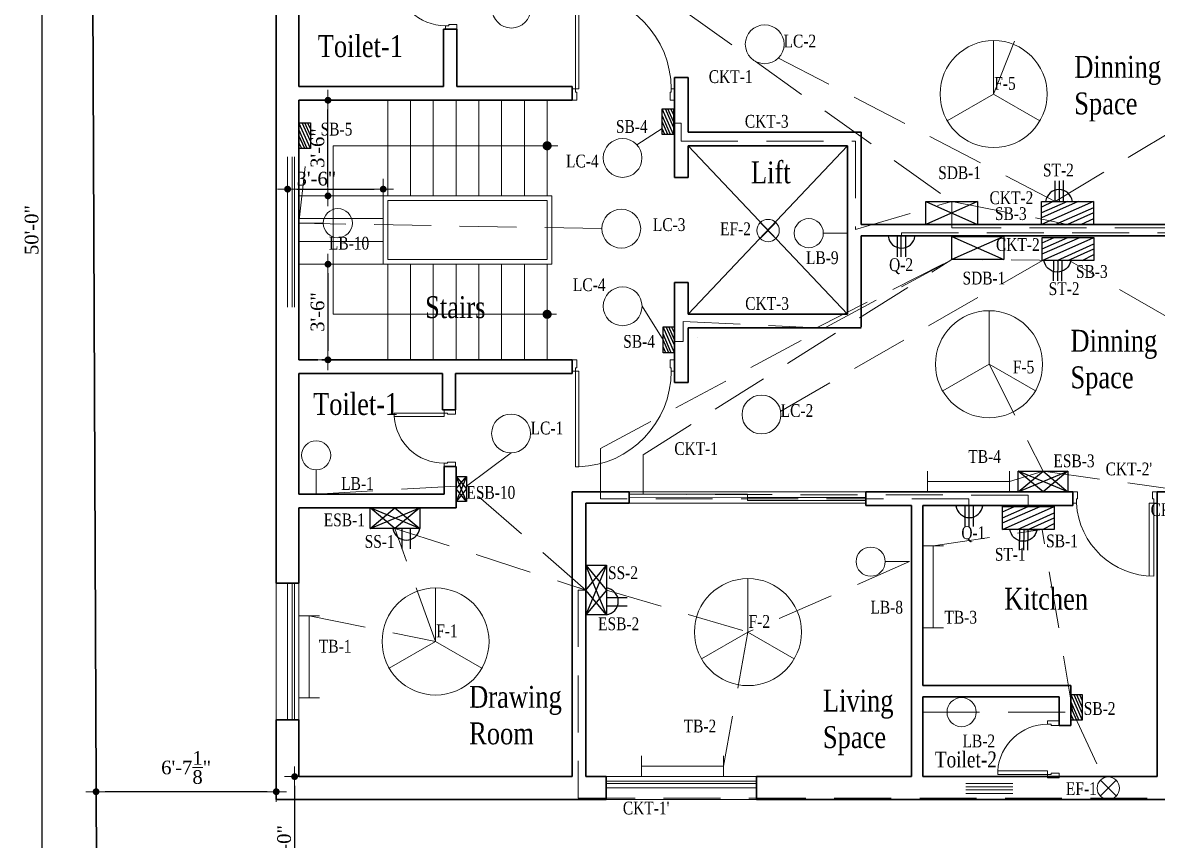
# Model space of a CAD drawing. Header units: inches. Extents: x -13742749 to 88736, y -40897 to 32194776.
# Drawn here: x 48466.7 to 48965.1, y 26287124 to 26287483 of the extents above; entities that cross this region are included whole.
import ezdxf

# ---------------------------------------------------------------- set-up
doc = ezdxf.new("R2010")
doc.units = ezdxf.units.IN
doc.header["$LTSCALE"] = 10
doc.header["$MEASUREMENT"] = 0
doc.linetypes.add('ACAD_ISO04W100', pattern=[30, 24, -3, 0, -3])
doc.linetypes.add('HIDDEN', pattern=[0.375, 0.25, -0.125])
doc.layers.get('0').update_dxf_attribs({"color": 123})
for name, color, linetype, lineweight in [('Column', 7, 'Continuous', 35), ('Conduit (Mine)', 230, 'HIDDEN', 13), ('Conduit Generator (mine)', 134, 'HIDDEN', 13), ('DIM', 4, 'Continuous', 0), ('DIMENSION_MY', 7, 'Continuous', 13), ('DOOR', 41, 'Continuous', 9), ('Fan (mine)', 210, 'Continuous', 13), ('Light (mine)', 80, 'Continuous', 13), ('RAIL', 182, 'Continuous', 13), ('Stair', 8, 'Continuous', 13), ('Text_My', 7, 'Continuous', 13), ('Text_SUBD', 7, 'Continuous', 13), ('VOID', 8, 'Continuous', 9), ('Wall', 7, 'Continuous', 35), ('WIN', 4, 'Continuous', 13), ('WIN-1', 8, 'Continuous', 13), ('WIN1', 8, 'Continuous', 9)]:
    doc.layers.add(name, color=color, linetype=linetype, lineweight=lineweight)
doc.layers.add('Site', color=7, linetype='ACAD_ISO04W100', lineweight=30, true_color=0x004961)
doc.layers.add('Switchboard and Socket (mine)', color=41, linetype='Continuous')
doc.layers.get('0').off()
doc.styles.get("Standard").update_dxf_attribs({"font": 'times.ttf', "width": 0.8})
doc.styles.add('STYLE3', font='times.ttf')
doc.dimstyles.new('1_8', dxfattribs={"dimtxt": 6, "dimasz": 4, "dimexe": 0.18, "dimexo": 0.0625, "dimgap": 0.125, "dimtad": 0, "dimdec": 4, "dimrnd": 0.125, "dimzin": 3, "dimdsep": 46, "dimlunit": 4, "dimtxsty": 'STYLE3', "dimblk": 'D', "dimcen": 4, "dimse1": 1, "dimse2": 1, "dimclrt": 7, "dimadec": 0, "dimazin": 0, "dimtfac": 1, "dimtdec": 4, "dimtix": 1, "dimtmove": 0, "dimatfit": 3, "dimldrblk": 'OPEN90', "dimfxl": 1, "dimtvp": 0.75, "dimtolj": 1, "dimtzin": 0, "dimarcsym": 0})
doc.dimstyles.new('Copy 1_8', dxfattribs={"dimtxt": 12, "dimasz": 4, "dimexe": 0.18, "dimexo": 0.0625, "dimgap": 0.125, "dimtad": 0, "dimdec": 4, "dimrnd": 0.125, "dimzin": 3, "dimdsep": 46, "dimlunit": 4, "dimtxsty": 'STYLE3', "dimblk": 'ARCHTICK', "dimcen": 4, "dimse1": 1, "dimse2": 1, "dimclrt": 7, "dimadec": 0, "dimazin": 0, "dimtfac": 1, "dimtdec": 4, "dimtix": 1, "dimtmove": 0, "dimatfit": 3, "dimldrblk": 'OPEN90', "dimfxl": 1, "dimtvp": 0.75, "dimtolj": 1, "dimtzin": 0, "dimarcsym": 0})

# ---------------------------------------------------------------- blocks, each defined once
blk = doc.blocks.new('D')
at = {"layer": 'DIM'}
for q in [(-1.125, 0), (0, 1.125), (1.125, 0), (0, -1.125)]:
    blk.add_line((0, 0), q, dxfattribs=at)
at = {"layer": 'DIM', "color": 6, "const_width": 0.375}
blk.add_lwpolyline([(-0.1875, 0, 1), (0.1875, 0, 1)], format="xyb", close=True, dxfattribs=at)
blk = doc.blocks.new('*D405')
at = {"layer": 'DIM', "color": 0, "linetype": 'ByBlock', "lineweight": -2}
blk.add_line((48475.21, 26287095.99), (48475.21, 26287687.99), dxfattribs=at)
at = {"layer": 'DIM', "color": 0, "linetype": 'ByBlock', "lineweight": -2, "xscale": 4, "yscale": 4, "zscale": 4}
for p, rotation in [((48475.21, 26287691.99), 90), ((48475.21, 26287091.99), 270)]:
    blk.add_blockref('D', p, dxfattribs=dict(at, rotation=rotation))
at = {"layer": 'DIM', "color": 7, "linetype": 'ByBlock', "insert": (48470.63, 26287391.99), "char_height": 6, "attachment_point": 5, "rotation": 90, "style": 'STYLE3'}
blk.add_mtext('\\A1;50\'-0"', dxfattribs=at)
blk = doc.blocks.new('_Open90')
at = {"layer": 'DIM', "color": 0, "lineweight": -2}
for p, q in [((0, 0), (-1, 0)), ((-0.5, 0.5), (0, 0)), ((0, 0), (-0.5, -0.5))]:
    blk.add_line(p, q, dxfattribs=at)
blk = doc.blocks.new('D-45')
for points in [[(-1.5, 46.97), (-3, 46.97), (-3, 5), (-1.5, 5)], [(-45, 5), (-45, 0), (-43, 0), (-43, 3.5), (-43.5, 3.5), (-43.5, 5)], [(0, 5), (0, 0), (-2, 0), (-2, 3.5), (-1.5, 3.5), (-1.5, 5)]]:
    blk.add_lwpolyline(points, close=True)
blk.add_arc((-1.5, 5), 42, 92.0467, 180)
blk = doc.blocks.new('D-25')
for points in [[(5, 25), (0, 25), (0, 23), (3.5, 23), (3.5, 23.5), (5, 23.5)], [(5, 0), (0, 0), (0, 2), (3.5, 2), (3.5, 1.5), (5, 1.5)], [(26.95, 1.5), (26.95, 3), (5, 3), (5, 1.5)]]:
    blk.add_lwpolyline(points, close=True)
blk.add_arc((5, 1.5), 22, 3.9096, 90)
blk = doc.blocks.new('D-S')
at = {"layer": 'DOOR', "linetype": 'Continuous'}
for p, q in [((1.5, 5), (1.5, 37)), ((3.5, 36.93), (3.5, 5)), ((3.5, 5), (1.5, 5))]:
    blk.add_line(p, q, dxfattribs=at)
at = {"layer": 'DOOR'}
for points in [[(2, 3), (2, 0), (0, 0), (0, 5), (1.5, 5), (1.5, 3)], [(35, 3), (35, 0), (37, 0), (37, 5), (35.5, 5), (35.5, 3)]]:
    blk.add_lwpolyline(points, close=True, dxfattribs=at)
blk.add_arc((1.46, 2.89), 34.11, 3.5436, 89.9278, dxfattribs=at)
blk = doc.blocks.new('*D454')
at = {"layer": 'DIM', "color": 0, "linetype": 'ByBlock', "lineweight": -2}
blk.add_line((48574.07, 26287145.36), (48502.93, 26287145.36), dxfattribs=at)
at = {"layer": 'DIM', "color": 0, "linetype": 'ByBlock', "lineweight": -2, "xscale": 4, "yscale": 4, "zscale": 4, "rotation": 180}
blk.add_blockref('D', (48498.93, 26287145.36), dxfattribs=at)
at = {"layer": 'DIM', "color": 0, "linetype": 'ByBlock', "lineweight": -2, "xscale": 4, "yscale": 4, "zscale": 4}
blk.add_blockref('D', (48578.07, 26287145.36), dxfattribs=at)
at = {"layer": 'DIM', "color": 7, "linetype": 'ByBlock', "insert": (48538.5, 26287156), "char_height": 6, "attachment_point": 5, "style": 'STYLE3'}
blk.add_mtext('\\A1;6\'-7{\\H1.000000x;\\S1/8;}"', dxfattribs=at)
blk = doc.blocks.new('*D455')
at = {"layer": 'DIM', "color": 0, "linetype": 'ByBlock', "lineweight": -2}
blk.add_line((48586.15, 26287147.99), (48586.15, 26287095.99), dxfattribs=at)
at = {"layer": 'DIM', "color": 0, "linetype": 'ByBlock', "lineweight": -2, "xscale": 4, "yscale": 4, "zscale": 4}
for p, rotation in [((48586.15, 26287151.99), 90), ((48586.15, 26287091.99), 270)]:
    blk.add_blockref('D', p, dxfattribs=dict(at, rotation=rotation))
at = {"layer": 'DIM', "color": 7, "linetype": 'ByBlock', "insert": (48581.57, 26287121.99), "char_height": 6, "attachment_point": 5, "rotation": 90, "style": 'STYLE3'}
blk.add_mtext('\\A1;5\'-0"', dxfattribs=at)
blk = doc.blocks.new('*D408')
at = {"layer": 'DIM', "color": 0, "linetype": 'ByBlock', "lineweight": -2}
blk.add_line((48587.07, 26287409.96), (48621.07, 26287409.96), dxfattribs=at)
at = {"layer": 'DIM', "color": 0, "linetype": 'ByBlock', "lineweight": -2, "xscale": 4, "yscale": 4, "zscale": 4, "rotation": 180}
blk.add_blockref('D', (48583.07, 26287409.96), dxfattribs=at)
at = {"layer": 'DIM', "color": 0, "linetype": 'ByBlock', "lineweight": -2, "xscale": 4, "yscale": 4, "zscale": 4}
blk.add_blockref('D', (48625.07, 26287409.96), dxfattribs=at)
at = {"layer": 'DIM', "color": 7, "linetype": 'ByBlock', "insert": (48595.7, 26287414.53), "char_height": 6, "attachment_point": 5, "style": 'STYLE3'}
blk.add_mtext('\\A1;3\'-6"', dxfattribs=at)
blk = doc.blocks.new('*D461')
at = {"layer": 'DIM', "color": 0, "linetype": 'ByBlock', "lineweight": -2}
blk.add_line((48600.8, 26287411), (48600.8, 26287445), dxfattribs=at)
at = {"layer": 'DIM', "color": 0, "linetype": 'ByBlock', "lineweight": -2, "xscale": 4, "yscale": 4, "zscale": 4}
for p, rotation in [((48600.8, 26287449), 90), ((48600.8, 26287407), 270)]:
    blk.add_blockref('D', p, dxfattribs=dict(at, rotation=rotation))
at = {"layer": 'DIM', "color": 7, "linetype": 'ByBlock', "insert": (48596.22, 26287428), "char_height": 6, "attachment_point": 5, "rotation": 90, "style": 'STYLE3'}
blk.add_mtext('\\A1;3\'-6"', dxfattribs=at)
blk = doc.blocks.new('*D409')
at = {"layer": 'DIM', "color": 0, "linetype": 'ByBlock', "lineweight": -2}
blk.add_line((48600.8, 26287373), (48600.8, 26287339), dxfattribs=at)
at = {"layer": 'DIM', "color": 0, "linetype": 'ByBlock', "lineweight": -2, "xscale": 4, "yscale": 4, "zscale": 4}
for p, rotation in [((48600.8, 26287377), 90), ((48600.8, 26287335), 270)]:
    blk.add_blockref('D', p, dxfattribs=dict(at, rotation=rotation))
at = {"layer": 'DIM', "color": 7, "linetype": 'ByBlock', "insert": (48596.22, 26287356), "char_height": 6, "attachment_point": 5, "rotation": 90, "style": 'STYLE3'}
blk.add_mtext('\\A1;3\'-6"', dxfattribs=at)
blk = doc.blocks.new('Ceiling Fan Small')
at = {"layer": 'Fan (mine)', "linetype": 'ByBlock', "ltscale": 10}
for p in [(7040.4, -35394.14), (7020.04, -35429.39), (7060.75, -35429.39)]:
    blk.add_line(p, (7040.4, -35417.64), dxfattribs=at)
blk.add_circle((7040.4, -35417.64), 23.5, dxfattribs=at)
blk.add_circle((7040.4, -35417.64), 23.5, dxfattribs=at)
blk.add_circle((7040.4, -35417.64), 23.5, dxfattribs=at)
blk = doc.blocks.new('Tube Light')
at = {"layer": 'Light (mine)', "linetype": 'Continuous'}
for p, q in [((-36, 4.54), (-36, -4.54)), ((0, 0), (-36, 0)), ((0, 4.54), (0, -4.54))]:
    blk.add_line(p, q, dxfattribs=at)
blk = doc.blocks.new('Ceiling light')
at = {"layer": 'Light (mine)', "linetype": 'ByBlock'}
blk.add_circle((0, 8.53), 8.53, dxfattribs=at)
blk = doc.blocks.new('Bulb')
at = {"layer": 'Light (mine)', "linetype": 'Continuous'}
blk.add_line((-9.96, -5.31), (-20.64, -5.31), dxfattribs=at)
blk.add_circle((-3.57, -5.31), 6.4, dxfattribs=at)
blk = doc.blocks.new('Exhaust_Fan_new')
at = {"layer": 'Fan (mine)', "linetype": 'ByBlock', "ltscale": 10}
for p, q in [((-3.46, 3.46), (3.46, -3.46)), ((3.46, 3.46), (-3.46, -3.46))]:
    blk.add_line(p, q, dxfattribs=at)
blk.add_circle((0, 0), 4.9, dxfattribs=at)
blk = doc.blocks.new('2 Pin')
at = {"layer": 'Switchboard and Socket (mine)', "linetype": 'Continuous', "ltscale": 10}
for p, q in [((-7.33, 0), (-7.33, 18.1)), ((0, 0), (0, 18.2)), ((-15.79, 0), (7.81, 0))]:
    blk.add_line(p, q, dxfattribs=at)
blk.add_arc((-3.99, -1.56), 11.9, 7.53177, 172.46823, dxfattribs=at)
blk = doc.blocks.new('3- Pic')
at = {"layer": 'Switchboard and Socket (mine)', "linetype": 'ByBlock'}
blk.add_blockref('2 Pin', (7.33, 0), dxfattribs=at)
blk = doc.blocks.new('3- Pin')
at = {"layer": 'Switchboard and Socket (mine)', "linetype": 'Continuous', "ltscale": 10}
blk.add_line((-10.27, -3.47), (-10.27, 14.63), dxfattribs=at)
at = {"layer": 'Switchboard and Socket (mine)', "linetype": 'Continuous'}
blk.add_blockref('3- Pic', (-14.13, -3.47), dxfattribs=at)
blk = doc.blocks.new('switch board')
at = {"layer": 'Switchboard and Socket (mine)', "linetype": 'Continuous'}
for p, q in [((-16.63, -10.09), (6.09, 0)), ((-16.63, -5.05), (-5.27, 0)), ((-16.63, -7.26), (0, 0)), ((-16.63, -2.38), (-11.29, 0)), ((-10.02, -10.09), (6.09, -2.84)), ((-5.27, -10.09), (6.09, -5.05)), ((0.97, -10.09), (6.09, -7.56))]:
    blk.add_line(p, q, dxfattribs=at)
blk.add_lwpolyline([(-16.63, 0), (6.09, 0), (6.09, -10.09), (-16.63, -10.09)], close=True, dxfattribs=at)
blk = doc.blocks.new('Emergency')
at = {"layer": 'Switchboard and Socket (mine)', "linetype": 'Continuous', "ltscale": 10}
for p, q in [((-10.9, 0), (0, 9.07)), ((0, 0), (-10.9, 9.07)), ((-10.9, 0), (10.9, 9.07)), ((10.9, 0), (-10.9, 9.07)), ((0, 9.07), (10.9, 0)), ((10.9, 9.07), (0, 0))]:
    blk.add_line(p, q, dxfattribs=at)
blk.add_lwpolyline([(-10.9, 9.07), (10.9, 9.07), (10.9, 0), (-10.9, 0)], close=True, dxfattribs=at)
blk = doc.blocks.new('Main Distribution Board')
at = {"layer": 'Switchboard and Socket (mine)', "linetype": 'ByBlock'}
for p, q in [((-11.36, 0), (11.36, -10.09)), ((11.36, 0), (-11.36, -10.09))]:
    blk.add_line(p, q, dxfattribs=at)
blk.add_lwpolyline([(-11.36, 0), (11.36, 0), (11.36, -10.09), (-11.36, -10.09)], close=True, dxfattribs=at)
blk = doc.blocks.new('_ArchTick')
at = {"color": 0, "linetype": 'ByBlock', "const_width": 0.15}
blk.add_lwpolyline([(-0.5, -0.5), (0.5, 0.5)], dxfattribs=at)
blk = doc.blocks.new('*D428')
at = {"layer": 'DIMENSION_MY', "color": 0, "lineweight": -2, "ltscale": 10}
blk.add_line((49291.07, 26287041.44), (48585.7, 26287041.44), dxfattribs=at)
at = {"layer": 'DIMENSION_MY', "color": 0, "lineweight": -2, "ltscale": 10, "xscale": 4, "yscale": 4, "zscale": 4, "rotation": 180}
blk.add_blockref('_ArchTick', (48585.7, 26287041.44), dxfattribs=at)
at = {"layer": 'DIMENSION_MY', "color": 0, "lineweight": -2, "ltscale": 10, "xscale": 4, "yscale": 4, "zscale": 4}
blk.add_blockref('_ArchTick', (49291.07, 26287041.44), dxfattribs=at)
at = {"layer": 'DIMENSION_MY', "color": 7, "ltscale": 10, "insert": (48938.38, 26287062.9), "char_height": 12, "attachment_point": 5, "style": 'STYLE3'}
blk.add_mtext('\\A1;58\'-9{\\H1.000000x;\\S3/8;}"', dxfattribs=at)

msp = doc.modelspace()

# ---------------------------------------------------------------- linework, layer by layer
at = {"layer": 'Column', "linetype": 'ByBlock'}
for p, q in [((48829.06717, 26287355.00166), (48829.06717, 26287429.00166)), ((48829.06717, 26287429.00166), (48829.06717, 26287357.50166)), ((48835.06717, 26287429.00166), (48835.06717, 26287394.50166)), ((48835.06717, 26287389.50166), (48835.06717, 26287357.50166))]:
    msp.add_line(p, q, dxfattribs=at)
at = {"layer": 'Column', "linetype": 'ByBlock', "ltscale": 10}
for p, q in [((48578.06717, 26287271.00166), (48578.06717, 26287325.00166)), ((48588.06717, 26287276.00166), (48588.06717, 26287325.00166)), ((48588.06717, 26287266.00166), (48588.06717, 26287270.00166)), ((48862.06717, 26287186.98996), (48862.06717, 26287151.98996)), ((48613.06717, 26287151.98997), (48685.06717, 26287151.98997)), ((48613.06717, 26287141.98997), (48685.06717, 26287141.98997)), ((48844.06717, 26287141.98996), (48882.06717, 26287141.98996))]:
    msp.add_line(p, q, dxfattribs=at)
at = {"layer": 'Column', "linetype": 'ByBlock'}
for points in [[(48578.06717, 26287449.00166), (48578.06717, 26287449.00166), (48578.06717, 26287459.00166)], [(48578.06717, 26287325.00166), (48578.06717, 26287335.00166)], [(48598.06717, 26287141.98997), (48578.06717, 26287141.98997), (48578.06717, 26287151.98997)], [(48794.06717, 26287151.98996), (48814.06717, 26287151.98996)], [(48814.06717, 26287141.98996), (48794.06717, 26287141.98997)]]:
    msp.add_lwpolyline(points, dxfattribs=at)
at = {"layer": 'Conduit (Mine)', "linetype": 'HIDDEN', "ltscale": 10}
for p, q in [((48727.36656, 26287509.58795), (48874.81624, 26287404.59357)), ((48798.65228, 26287467.52147), (48920.21016, 26287404.59362)), ((48920.21016, 26287404.59362), (48997.64106, 26287451.02197)), ((48753.06717, 26287439.00166), (48755.90895, 26287439.00166)), ((48755.90895, 26287439.00166), (48755.90895, 26287430.9839)), ((48736.50449, 26287429.42889), (48747.60629, 26287436.5905)), ((48755.90895, 26287430.9839), (48832.53706, 26287430.9839)), ((48832.53706, 26287430.9839), (48832.53706, 26287392.18745)), ((48588.06717, 26287395.01084), (48591.69569, 26287427.76138)), ((48832.53706, 26287392.18745), (48874.81624, 26287404.59357)), ((48874.81624, 26287392.93184), (48874.81624, 26287404.59357)), ((48874.81624, 26287404.59357), (48925.6734, 26287394.50166)), ((48721.11008, 26287392.60384), (48588.06717, 26287395.01084)), ((49159.01141, 26287392.93184), (48874.81624, 26287392.93184)), ((48720.56717, 26287296.11684), (48874.91777, 26287379.07698)), ((48739.27671, 26287293.21438), (48874.91777, 26287379.07698)), ((48799.66586, 26287312.44131), (48914.63291, 26287378.63106)), ((48815.40872, 26287349.00166), (48874.9182, 26287379.07735)), ((48925.86128, 26287378.68944), (48874.91777, 26287379.07698)), ((49002.78466, 26287334.8553), (48926.43459, 26287378.63106)), ((48738.77213, 26287358.51139), (48747.97859, 26287343.79003)), ((48756.90326, 26287343.11171), (48756.90326, 26287351.86688)), ((48756.90326, 26287351.86688), (48815.40872, 26287349.00166)), ((48753.06717, 26287343.11171), (48753.06717, 26287343.11171)), ((48753.06717, 26287343.11171), (48756.90326, 26287343.11171)), ((48720.56717, 26287273.89525), (48720.56717, 26287296.11684)), ((48739.27671, 26287275.94387), (48739.27671, 26287293.21438)), ((48908.41083, 26287275.5728), (48739.27671, 26287275.94387)), ((48908.41083, 26287270.641), (48908.41083, 26287275.5728)), ((48882.29108, 26287273.89525), (48720.56717, 26287273.89525)), ((48882.29108, 26287270.89425), (48882.29108, 26287273.89525)), ((48866.60889, 26287253.26584), (48914.54058, 26287260.49641)), ((48928.00465, 26287180.29042), (48914.54058, 26287260.49641)), ((48862.06727, 26287180.29042), (48928.00465, 26287180.29042)), ((48928.00465, 26287180.29042), (48943.57432, 26287146.93174))]:
    msp.add_line(p, q, dxfattribs=at)
at = {"layer": 'Conduit Generator (mine)', "linetype": 'HIDDEN', "ltscale": 10}
for p, q in [((48893.19713, 26287451.71301), (48911.44772, 26287497.82805)), ((48852.77212, 26287389.26637), (48852.77212, 26287390.751)), ((48852.77212, 26287390.751), (49063.43519, 26287390.751)), ((48891.19318, 26287333.06986), (48914.9546, 26287286.06389)), ((48681.2143, 26287294.13701), (48661.59859, 26287279.59703)), ((48900.12475, 26287281.53147), (48914.9546, 26287286.06389)), ((48914.9546, 26287286.06389), (48980.4494, 26287276.98996)), ((48595.61993, 26287276.00159), (48657.06717, 26287279.58287)), ((48714.06717, 26287233.92019), (48661.59859, 26287279.59703)), ((48648.06447, 26287211.3143), (48630.19347, 26287260.97393)), ((48630.21624, 26287260.99288), (48714.06717, 26287233.92019)), ((48856.27504, 26287246.3944), (48785.28303, 26287215.43897)), ((48714.06717, 26287233.92014), (48710.84425, 26287234.96077)), ((48714.06713, 26287233.92015), (48710.73446, 26287233.92015)), ((48710.73446, 26287233.92015), (48710.73446, 26287142.51809)), ((48723.14107, 26287233.92017), (48785.28303, 26287215.43897)), ((48592.60855, 26287222.53711), (48648.06447, 26287211.3143)), ((48785.28303, 26287215.43897), (48774.55727, 26287156.53127)), ((48710.73446, 26287142.51809), (48967.97154, 26287142.51809))]:
    msp.add_line(p, q, dxfattribs=at)
at = {"layer": 'RAIL', "linetype": 'ByBlock'}
for p, q in [((48625.06717, 26287407.00166), (48625.06717, 26287377.00166)), ((48699.06717, 26287407.00166), (48625.06717, 26287407.00166)), ((48627.06717, 26287405.00166), (48627.06717, 26287379.00166)), ((48697.06717, 26287405.00166), (48627.06717, 26287405.00166)), ((48697.06717, 26287379.00166), (48697.06717, 26287405.00166)), ((48699.06717, 26287377.00166), (48699.06717, 26287407.00166)), ((48625.06717, 26287377.00166), (48699.06717, 26287377.00166)), ((48627.06717, 26287379.00166), (48697.06717, 26287379.00166))]:
    msp.add_line(p, q, dxfattribs=at)
at = {"layer": 'Site', "linetype": 'ByBlock', "ltscale": 3}
msp.add_line((48496.81203, 26287691.98847), (48499.12453, 26287091.98996), dxfattribs=at)
at = {"layer": 'Stair', "linetype": 'ByBlock'}
for p, q in [((48627.06717, 26287449.00166), (48627.06717, 26287407.00166)), ((48637.06717, 26287449.00166), (48637.06717, 26287407.00166)), ((48647.06717, 26287449.00166), (48647.06717, 26287407.00166)), ((48657.06717, 26287449.00166), (48657.06717, 26287407.00166)), ((48667.06717, 26287449.00166), (48667.06717, 26287407.00166)), ((48677.06717, 26287449.00166), (48677.06717, 26287407.00166)), ((48687.06717, 26287449.00166), (48687.06717, 26287407.00166)), ((48697.06717, 26287449.00166), (48697.06717, 26287407.00166)), ((48701.83882, 26287429.00166), (48603.06717, 26287429.00166)), ((48603.06717, 26287429.00166), (48603.06717, 26287355.00166)), ((48625.06717, 26287407.00166), (48588.06717, 26287407.00166)), ((48625.06717, 26287397.00166), (48588.06717, 26287397.00166)), ((48625.06717, 26287387.00166), (48588.06717, 26287387.00166)), ((48625.06717, 26287377.00166), (48588.06717, 26287377.00166)), ((48627.06717, 26287335.00166), (48627.06717, 26287377.00166)), ((48637.06717, 26287335.00166), (48637.06717, 26287377.00166)), ((48647.06717, 26287335.00166), (48647.06717, 26287377.00166)), ((48657.06717, 26287335.00166), (48657.06717, 26287377.00166)), ((48667.06717, 26287335.00166), (48667.06717, 26287377.00166)), ((48677.06717, 26287335.00166), (48677.06717, 26287377.00166)), ((48687.06717, 26287335.00166), (48687.06717, 26287377.00166)), ((48697.06717, 26287335.00166), (48697.06717, 26287377.00166)), ((48603.06717, 26287355.00166), (48701.1559, 26287355.00166))]:
    msp.add_line(p, q, dxfattribs=at)
at = {"layer": 'Stair', "linetype": 'ByBlock', "const_width": 2}
for points in [[(48696.06717, 26287429.00166, 1), (48698.06717, 26287429.00166, 1)], [(48696.06717, 26287355.00166, 1), (48698.06717, 26287355.00166, 1)]]:
    msp.add_lwpolyline(points, format="xyb", close=True, dxfattribs=at)
at = {"layer": 'VOID', "linetype": 'ByBlock', "ltscale": 10}
for p, q in [((48759.06717, 26287429.00166), (48829.06717, 26287355.00166)), ((48759.06717, 26287355.00166), (48829.06717, 26287428.99186))]:
    msp.add_line(p, q, dxfattribs=at)
at = {"layer": 'Wall', "linetype": 'ByBlock', "ltscale": 10}
for p, q in [((48578.06717, 26287459.00166), (48578.06717, 26287547.0139)), ((48588.06717, 26287459.00166), (48588.06717, 26287516.91276)), ((48651.57146, 26287480.22762), (48651.57146, 26287455.00166)), ((48657.41766, 26287480.22762), (48651.57146, 26287480.22762)), ((48657.41766, 26287480.22762), (48657.41766, 26287455.00166)), ((48588.05897, 26287455.00166), (48588.05897, 26287459.00166)), ((48598.06717, 26287455.00166), (48588.05897, 26287455.00166)), ((48708.06717, 26287449.00166), (48708.06717, 26287455.00166)), ((48578.06717, 26287335.00166), (48578.06717, 26287449.00166)), ((48588.06717, 26287335.00166), (48588.06717, 26287449.00166)), ((48596.29744, 26287449.00166), (48588.06717, 26287449.00166)), ((48598.06717, 26287449.00166), (48594.50437, 26287449.00166)), ((48753.06717, 26287449.00166), (48753.06717, 26287429.00166)), ((48759.06717, 26287449.00166), (48759.06717, 26287435.00166)), ((48759.06717, 26287435.00166), (48763.06717, 26287435.00166)), ((48809.06717, 26287435.00166), (48835.06717, 26287435.00166)), ((48835.06717, 26287435.00166), (48835.06717, 26287429.00166)), ((48763.06717, 26287429.00166), (48759.06717, 26287429.00166)), ((48809.06717, 26287429.00166), (48829.06717, 26287428.99186)), ((48753.06717, 26287369.00166), (48753.06717, 26287325.00166)), ((48759.06717, 26287369.00166), (48759.06717, 26287355.00166)), ((48763.06717, 26287355.00166), (48759.06717, 26287355.00166)), ((48809.06717, 26287355.00166), (48829.06717, 26287355.00166)), ((48835.06717, 26287357.50166), (48835.06717, 26287349.38401)), ((48759.06717, 26287349.00166), (48759.06717, 26287325.00166)), ((48763.06717, 26287349.00166), (48759.06717, 26287349.00166)), ((48763.06717, 26287344.99028), (48763.06717, 26287344.99028)), ((48809.06717, 26287349.00166), (48809.06717, 26287349.00166)), ((48809.06717, 26287349.00166), (48835.06717, 26287349.00166)), ((48596.29744, 26287335.00166), (48588.06717, 26287335.00166)), ((48708.06717, 26287329.00166), (48708.06717, 26287335.00166)), ((48588.06717, 26287325.00166), (48588.06717, 26287329.06891)), ((48588.06717, 26287329.06891), (48598.06717, 26287329.00166)), ((48651.06717, 26287313.10565), (48651.06717, 26287329.00166)), ((48656.84738, 26287313.10565), (48656.84738, 26287329.00166)), ((48656.84738, 26287313.10565), (48651.06717, 26287313.10565)), ((48656.84738, 26287288.10565), (48651.84738, 26287288.10565)), ((48651.84738, 26287288.10565), (48651.84738, 26287276.00166)), ((48657.06717, 26287270.00166), (48657.06717, 26287288.10565)), ((48651.06717, 26287276.00166), (48588.06717, 26287276.00166)), ((48651.06717, 26287276.00166), (48651.84738, 26287276.00166)), ((48837.06717, 26287276.98996), (48928.06717, 26287276.98996)), ((48928.06717, 26287276.98996), (48928.06717, 26287270.98996)), ((48657.06717, 26287270.00166), (48588.06717, 26287270.00166)), ((48733.06717, 26287271.98996), (48714.06717, 26287271.98996)), ((48837.06717, 26287271.98996), (48837.06717, 26287271.98996)), ((48837.06717, 26287271.98996), (48837.06717, 26287270.98996)), ((48837.06717, 26287270.98996), (48857.06717, 26287270.98996)), ((48862.06717, 26287270.98996), (48928.06717, 26287270.98996)), ((48862.06717, 26287266.98996), (48862.06717, 26287270.98996)), ((48965.06717, 26287243.98996), (48965.06717, 26287213.98996)), ((48927.06717, 26287186.98996), (48927.06717, 26287191.98996)), ((48965.06717, 26287191.98996), (48965.06717, 26287151.98996)), ((48921.94905, 26287174.47479), (48927.06717, 26287174.47479)), ((48598.06717, 26287151.98997), (48588.06717, 26287151.98997)), ((48714.06717, 26287151.98997), (48723.06716, 26287151.98997)), ((48882.06717, 26287151.98996), (48862.06717, 26287151.98996)), ((48882.06717, 26287151.98996), (48965.06717, 26287151.98996)), ((48882.06717, 26287141.98996), (49126.06717, 26287141.98996))]:
    msp.add_line(p, q, dxfattribs=at)
at = {"layer": 'Wall', "linetype": 'ByBlock'}
for p, q in [((48753.06717, 26287459.00166), (48753.06717, 26287449.00166)), ((48753.06717, 26287459.00166), (48759.06717, 26287459.00166)), ((48759.06717, 26287459.00166), (48759.06717, 26287449.00166)), ((48651.57146, 26287455.00166), (48598.06717, 26287455.00166)), ((48708.06717, 26287455.00166), (48657.41766, 26287455.00166)), ((48578.06717, 26287437.00166), (48578.06717, 26287449.00166)), ((48708.06717, 26287449.00166), (48598.06717, 26287449.00166)), ((48763.06717, 26287435.00166), (48809.06717, 26287435.00166)), ((48753.06717, 26287415.00166), (48753.06717, 26287429.00166)), ((48759.06717, 26287415.00166), (48759.06717, 26287429.00166)), ((48763.06717, 26287429.00166), (48809.06717, 26287429.00166)), ((48753.06717, 26287415.00166), (48759.06717, 26287415.00166)), ((48835.06717, 26287394.50166), (49061.06717, 26287394.50166)), ((48835.06717, 26287389.50166), (49061.06717, 26287389.50166)), ((48759.06717, 26287369.00166), (48753.06717, 26287369.00166)), ((48763.06717, 26287355.00166), (48809.06717, 26287355.00166)), ((48578.06717, 26287335.00166), (48578.06717, 26287353.00166)), ((48763.06717, 26287349.00166), (48809.06717, 26287349.00166)), ((48708.06717, 26287335.00166), (48598.06717, 26287335.00166)), ((48651.06717, 26287329.00166), (48598.06717, 26287329.00166)), ((48708.06717, 26287329.00166), (48656.84738, 26287329.00166)), ((48759.06717, 26287325.00166), (48753.06717, 26287325.00166)), ((48733.06717, 26287276.98996), (48708.06717, 26287276.98996)), ((48708.06717, 26287276.98996), (48708.06717, 26287151.98997)), ((48733.06717, 26287276.98996), (48733.06717, 26287271.98996)), ((48837.06717, 26287276.98996), (48837.06717, 26287271.98996)), ((48862.06717, 26287276.98996), (48862.06717, 26287276.98996)), ((48970.06717, 26287276.98996), (48965.06717, 26287276.98996)), ((48965.06717, 26287276.98996), (48965.06717, 26287243.98996)), ((48578.06717, 26287236.98997), (48578.06717, 26287271.00166)), ((48714.06717, 26287271.98996), (48714.06717, 26287151.98997)), ((48857.06717, 26287270.98996), (48857.06717, 26287151.98997)), ((48588.06717, 26287266.00166), (48588.06717, 26287236.98997)), ((48862.06717, 26287266.98996), (48862.06717, 26287191.98996)), ((48578.06717, 26287236.98997), (48588.06717, 26287236.98997)), ((48965.06717, 26287213.98996), (48965.06717, 26287191.98996)), ((48927.06717, 26287191.98996), (48862.06717, 26287191.98996)), ((48922.06717, 26287186.98996), (48862.06717, 26287186.98996)), ((48922.06717, 26287174.47479), (48922.06717, 26287186.98996)), ((48927.06717, 26287174.47479), (48927.06717, 26287186.98996)), ((48578.06717, 26287151.98997), (48578.06717, 26287176.98997)), ((48578.06717, 26287176.98997), (48588.06717, 26287176.98997)), ((48588.06717, 26287176.98997), (48588.06717, 26287151.98997)), ((48613.06717, 26287151.98997), (48598.06717, 26287151.98997)), ((48708.06717, 26287151.98997), (48685.06717, 26287151.98997)), ((48723.06716, 26287141.98997), (48723.06716, 26287151.98997)), ((48794.06717, 26287151.98997), (48789.06717, 26287151.98997)), ((48789.06717, 26287141.98997), (48789.06717, 26287151.98997)), ((48857.06717, 26287151.98997), (48814.06717, 26287151.98997)), ((48613.06717, 26287141.98997), (48598.06717, 26287141.98997)), ((48723.06716, 26287141.98997), (48685.06717, 26287141.98997)), ((48794.06717, 26287141.98997), (48789.06717, 26287141.98997)), ((48814.06717, 26287141.99004), (48844.06717, 26287141.98996))]:
    msp.add_line(p, q, dxfattribs=at)
at = {"layer": 'WIN', "linetype": 'ByBlock'}
for p, q in [((48585.06717, 26287424.11963), (48585.06717, 26287358.11963)), ((48586.06717, 26287424.11963), (48586.06717, 26287358.11963)), ((48585.06717, 26287176.98997), (48585.06717, 26287236.98997)), ((48586.06717, 26287176.98997), (48586.06717, 26287236.98997)), ((48789.06717, 26287149.98997), (48723.06716, 26287149.98997)), ((48789.06717, 26287148.98997), (48723.06716, 26287148.98997))]:
    msp.add_line(p, q, dxfattribs=at)
at = {"layer": 'WIN', "linetype": 'ByBlock', "ltscale": 10}
for p, q in [((48733.06717, 26287275.94387), (48733.06717, 26287275.94387)), ((48733.06717, 26287275.94387), (48785.06717, 26287275.94387)), ((48785.06717, 26287274.62449), (48733.06717, 26287274.48996)), ((48785.06717, 26287275.94387), (48785.06717, 26287274.62449)), ((48785.06717, 26287274.62449), (48785.06717, 26287273.16427)), ((48837.06717, 26287274.48996), (48785.06717, 26287274.48996)), ((48837.06717, 26287273.02494), (48837.06717, 26287274.48996)), ((48837.06717, 26287273.16427), (48837.06717, 26287274.48996)), ((48785.06717, 26287273.16427), (48837.06717, 26287273.16427)), ((48881.01, 26287147.44679), (48901.67509, 26287147.44679)), ((48881.01, 26287146.15418), (48901.67509, 26287146.15418))]:
    msp.add_line(p, q, dxfattribs=at)
at = {"layer": 'WIN-1', "linetype": 'ByBlock'}
for p, q in [((48578.06717, 26287358.11963), (48578.06717, 26287424.11963)), ((48583.06717, 26287424.11963), (48583.06717, 26287358.11963)), ((48588.06717, 26287424.11963), (48588.06717, 26287358.11963)), ((48578.06717, 26287236.98997), (48578.06717, 26287176.98997)), ((48583.06717, 26287176.98997), (48583.06717, 26287236.98997)), ((48588.06717, 26287176.98997), (48588.06717, 26287236.98997)), ((48789.06717, 26287151.98997), (48723.06716, 26287151.98997)), ((48789.06717, 26287146.98997), (48723.06716, 26287146.98997)), ((48723.06716, 26287141.98997), (48789.06717, 26287141.98997))]:
    msp.add_line(p, q, dxfattribs=at)
at = {"layer": 'WIN-1', "linetype": 'ByBlock', "ltscale": 10}
for p, q in [((48881.01, 26287149.01965), (48901.67509, 26287149.01965)), ((48881.01, 26287144.63339), (48901.67509, 26287144.63339))]:
    msp.add_line(p, q, dxfattribs=at)
at = {"layer": 'WIN1', "linetype": 'ByBlock', "ltscale": 10}
for p, q in [((48733.06717, 26287276.98996), (48837.06717, 26287276.98996)), ((48733.06717, 26287271.98996), (48837.06717, 26287271.98996))]:
    msp.add_line(p, q, dxfattribs=at)

# ---------------------------------------------------------------- block references
at = {"layer": 'DOOR', "linetype": 'ByBlock', "rotation": 180}
for name, p in [('D-25', (48657.41766, 26287505.22762)), ('D-45', (48708.06717, 26287335.00166)), ('D-25', (48656.84738, 26287313.10565)), ('D-S', (48965.06717, 26287276.98996))]:
    msp.add_blockref(name, p, dxfattribs=at)
at = {"layer": 'DOOR', "linetype": 'ByBlock', "xscale": -1}
for name, p in [('D-45', (48708.06717, 26287449.00166)), ('D-25', (48921.94905, 26287151.47479))]:
    msp.add_blockref(name, p, dxfattribs=at)
at = {"layer": 'Fan (mine)', "linetype": 'ByBlock'}
for name, p in [('Ceiling Fan Small', (41852.80092, 26322869.35539)), ('Exhaust_Fan_new', (48794.13095, 26287391.78493)), ('Ceiling Fan Small', (41850.79698, 26322750.71224)), ('Tube Light', (48900.12475, 26287281.53147)), ('Ceiling Fan Small', (41607.66826, 26322628.95668)), ('Ceiling Fan Small', (41744.88683, 26322633.08135)), ('Tube Light', (48774.55727, 26287156.53127)), ('Exhaust_Fan_new', (48943.57432, 26287146.93174))]:
    msp.add_blockref(name, p, dxfattribs=at)
at = {"layer": 'Fan (mine)', "linetype": 'ByBlock', "rotation": 90}
for p in [(48866.60889, 26287253.26584), (48592.60855, 26287222.53711)]:
    msp.add_blockref('Tube Light', p, dxfattribs=at)
at = {"layer": 'Switchboard and Socket (mine)', "linetype": 'ByBlock'}
for name, p in [('Ceiling light', (48681.39558, 26287480.71121)), ('Ceiling light', (48792.65349, 26287465.055)), ('Ceiling light', (48730.21442, 26287415.14182)), ('Main Distribution Board', (48874.81624, 26287404.59357)), ('Bulb', (48608.70516, 26287400.32331)), ('Ceiling light', (48729.63826, 26287384.07566)), ('Main Distribution Board', (48886.28228, 26287389.16931)), ('switch board', (48931.13152, 26287388.7814)), ('Ceiling light', (48730.24395, 26287349.98321)), ('Ceiling light', (48791.26206, 26287302.46191)), ('Ceiling light', (48681.2143, 26287294.13701)), ('Emergency', (48914.9546, 26287276.98996)), ('Emergency', (48630.19347, 26287260.97393)), ('switch board', (48913.68106, 26287270.641)), ('Bulb', (48882.70527, 26287185.60289))]:
    msp.add_blockref(name, p, dxfattribs=at)
at = {"layer": 'Switchboard and Socket (mine)', "linetype": 'ByBlock', "yscale": 0.5, "zscale": 0.5}
for name, p, xscale, rotation in [('switch board', (48747.60629, 26287442.23491), 0.5, 90), ('switch board', (48588.06717, 26287436.07854), 0.5, 90), ('3- Pin', (48847.37758, 26287387.5311), 0.5, 180), ('3- Pin', (48926.55845, 26287376.90223), -0.4999999999913692, 179.0686323809472), ('switch board', (48747.97859, 26287346.42515), 0.5, 90), ('Emergency', (48661.59859, 26287278.30966), 0.5, 90), ('3- Pin', (48877.1557, 26287269.15898), 0.5, 180), ('2 Pin', (48633.19944, 26287260.99288), 0.5, 180), ('3- Pin', (48911.6297, 26287258.67583), -0.4999999999913692, 179.0686323809472), ('2 Pin', (48723.14107, 26287226.92548), 0.5, 270), ('switch board', (48932.11315, 26287179.76662), 0.5, 270)]:
    msp.add_blockref(name, p, dxfattribs=dict(at, xscale=xscale, rotation=rotation))
at = {"layer": 'Switchboard and Socket (mine)', "linetype": 'ByBlock', "xscale": 0.5, "yscale": 0.5, "zscale": 0.5}
msp.add_blockref('3- Pin', (48927.3096, 26287406.32891), dxfattribs=at)
at = {"layer": 'Switchboard and Socket (mine)', "linetype": 'ByBlock'}
for name, p, rotation in [('switch board', (48920.40317, 26287394.50166), 180), ('Bulb', (48808.42917, 26287385.31663), 180), ('Bulb', (48590.30745, 26287296.63959), 90), ('Bulb', (48835.63704, 26287241.08192), 180), ('Emergency', (48723.14107, 26287233.92017), 90)]:
    msp.add_blockref(name, p, dxfattribs=dict(at, rotation=rotation))

# ---------------------------------------------------------------- texts
at = {"layer": 'Switchboard and Socket (mine)', "linetype": 'ByBlock', "ltscale": 10, "char_height": 5.614888, "attachment_point": 1}
for s, insert, width in [('LC-2', (48800.92842, 26287477.7986), 11.307141), ('F-5', (48893.48863, 26287459.19391), 11.307141), ('SB-5', (48597.56633, 26287439.12546), 5.5008402), ('SB-4', (48727.29299, 26287440.27686), 11.307141), ('LC-4', (48705.38219, 26287425.10703), 11.307141), ('SDB-1', (48868.85575, 26287419.97422), 28.458545), ('ST-2', (48914.87328, 26287421.15497), 11.307141), ('SB-3', (48893.77128, 26287402.01729), 11.307141), ('LC-3', (48743.51502, 26287397.18061), 11.307141), ('EF-2', (48773.04687, 26287395.34211), 11.307141), ('LB-10', (48601.21007, 26287389.02031), 11.307141), ('LB-9', (48810.78477, 26287382.66723), 11.307141), ('Q-2', (48847.29849, 26287379.59597), 11.307141), ('SB-3', (48929.38197, 26287376.57907), 11.307141), ('LC-4', (48708.38749, 26287370.79861), 11.307141), ('SDB-1', (48879.5426, 26287373.70731), 23.2988335), ('ST-2', (48917.38771, 26287369.06617), 11.307141), ('SB-4', (48730.49363, 26287345.92157), 11.307141), ('F-5', (48901.66183, 26287334.67487), 11.307141), ('LC-2', (48799.66586, 26287315.52894), 11.307141), ('LC-1', (48689.83733, 26287307.87813), 11.307141), ('TB-4', (48882.09002, 26287295.36445), 11.307141), ('ESB-3', (48919.47077, 26287293.45529), 11.307141), ('LB-1', (48606.60913, 26287283.52009), 10.7044674), ('ESB-1', (48598.94478, 26287267.53044), 11.307141), ('Q-1', (48879.03989, 26287261.91062), 11.307141), ('SS-1', (48616.9302, 26287258.05064), 11.307141), ('SB-1', (48916.26772, 26287258.2925), 11.307141), ('ST-1', (48893.75259, 26287252.40286), 11.307141), ('SS-2', (48723.81341, 26287244.32159), 11.307141), ('LB-8', (48839.09555, 26287229.18456), 22.9716189), ('TB-3', (48871.63107, 26287224.78427), 11.307141), ('ESB-2', (48719.45112, 26287221.89565), 11.307141), ('F-2', (48785.5745, 26287222.91982), 11.307141), ('F-1', (48648.35536, 26287218.79512), 11.307141), ('TB-1', (48596.79971, 26287212.05554), 11.307141), ('SB-2', (48932.80078, 26287184.68928), 11.307141), ('TB-2', (48757.03808, 26287176.98566), 11.307141), ('LB-2', (48879.55232, 26287170.4572), 10.7044674), ('EF-1', (48924.96829, 26287149.50281), 11.307141)]:
    msp.add_mtext(s, dxfattribs=dict(at, insert=insert, width=width))
at = {"layer": 'Switchboard and Socket (mine)', "linetype": 'ByBlock', "ltscale": 10, "insert": (48661.59859, 26287279.59703), "char_height": 5.614888, "attachment_point": 1}
msp.add_mtext('ESB-10', dxfattribs=at)
at = {"layer": 'Text_My', "linetype": 'Continuous', "ltscale": 10, "attachment_point": 1}
for s, insert, char_height, width in [('Toilet-1', (48596.29592, 26287477.57363), 9.625, 2.1183511), ('Dinning\\PSpace', (48928.63811, 26287468.4623), 9.625, 2.1183511), ('Lift', (48786.61306, 26287422.13577), 9.625, 2.1183511), ('Stairs', (48643.46744, 26287362.95405), 9.625, 2.1183511), ('Dinning\\PSpace', (48926.96621, 26287348.18498), 9.625, 2.1183511), ('Toilet-1', (48594.23905, 26287320.42049), 9.625, 2.1183511), ('Kitchen', (48897.89467, 26287234.88518), 9.625, 2.1183511), ('Drawing \\PRoom', (48662.82466, 26287191.82829), 9.625, 2.1183511), ('Living\\PSpace', (48818.22141, 26287190.19105), 9.625, 2.1183511), ('Toilet-2', (48867.39678, 26287163.01031), 7, 37.91675)]:
    msp.add_mtext(s, dxfattribs=dict(at, insert=insert, char_height=char_height, width=width))
at = {"layer": 'Text_SUBD', "linetype": 'HIDDEN', "ltscale": 10, "char_height": 5.614888, "width": 4.1666683, "attachment_point": 1}
for s, insert in [('CKT-1', (48768.07448, 26287462.17505)), ('CKT-3', (48783.92585, 26287442.55795)), ('CKT-2', (48891.41673, 26287408.97781)), ('CKT-2', (48894.23782, 26287388.44037)), ('CKT-3', (48784.09004, 26287362.55791)), ('CKT-1', (48752.93812, 26287298.8359)), ("CKT-2'", (48942.41911, 26287289.90036)), ("CKT-5'", (48962.1826, 26287272.03688)), ("CKT-1'", (48730.34294, 26287140.99751))]:
    msp.add_mtext(s, dxfattribs=dict(at, insert=insert))

# ---------------------------------------------------------------- dimensions: what is measured, and where the dimension line sits
at = {"layer": 'DIM', "linetype": 'ByBlock'}
dim = msp.add_linear_dim(base=(48475.20965, 26287691.98847), p1=(48499.12453, 26287091.98996), p2=(48497.78599, 26287691.98847), angle=90, dimstyle='1_8', dxfattribs=at)
dim.commit()
dim.dimension.update_dxf_attribs({"geometry": '*D405', "text_midpoint": (48475.20965, 26287391.98922), "dimtype": 160})
for base, p1, p2, picture, middle in [((48600.79744, 26287449.00166), (48625.06717, 26287407.00166), (48627.06717, 26287449.00166), '*D461', (48596.21958, 26287428.00166)), ((48600.79744, 26287335.00166), (48627.06717, 26287377.00166), (48627.06717, 26287335.00166), '*D409', (48596.21958, 26287356.00166)), ((48586.15014, 26287091.98996), (48578.06717, 26287151.98997), (48578.06717, 26287091.98996), '*D455', (48581.57227, 26287121.98996))]:
    dim = msp.add_linear_dim(base=base, p1=p1, p2=p2, angle=90, dimstyle='1_8', dxfattribs=at)
    dim.commit()
    dim.dimension.update_dxf_attribs({"geometry": picture, "text_midpoint": middle})
dim = msp.add_linear_dim(base=(48625.06717, 26287409.95567), p1=(48583.06717, 26287375.00166), p2=(48625.06717, 26287377.00166), dimstyle='1_8', dxfattribs=at)
dim.commit()
dim.dimension.update_dxf_attribs({"geometry": '*D408', "text_midpoint": (48595.69905, 26287409.95567), "dimtype": 160})
dim = msp.add_linear_dim(base=(48498.929022, 26287145.355326), p1=(48578.067167, 26287151.989967), p2=(48498.929022, 26287142.621889), dimstyle='1_8', dxfattribs=at)
dim.commit()
dim.dimension.update_dxf_attribs({"geometry": '*D454', "text_midpoint": (48538.498094, 26287156.004569)})
at = {"layer": 'DIMENSION_MY', "ltscale": 10}
dim = msp.add_linear_dim(base=(48585.70014, 26287041.44179), p1=(49291.06717, 26287151.98996), p2=(48585.70014, 26287151.98997), dimstyle='Copy 1_8', dxfattribs=at)
dim.commit()
dim.dimension.update_dxf_attribs({"geometry": '*D428', "text_midpoint": (48938.38365, 26287062.896)})

doc.saveas('drawing.dxf')
